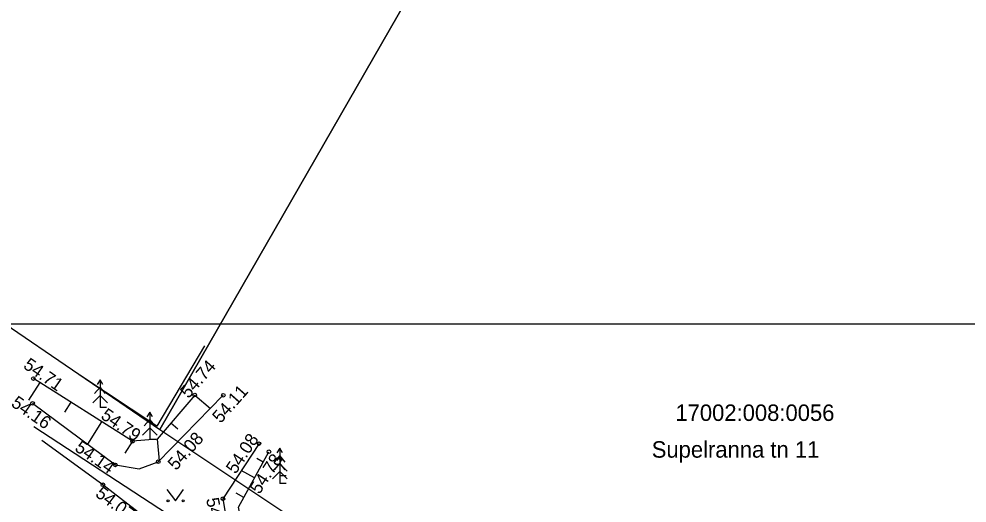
# Model space of a CAD drawing. Extents: x 640836 to 641902, y 6456216 to 6457208.
# Drawn here: x 641665.1 to 641717, y 6456760.2 to 6456786.7 of the extents above; entities that cross this region are included whole.
import ezdxf

# ---------------------------------------------------------------- set-up
doc = ezdxf.new("R2010")
doc.units = 0
for name, color, linetype in [('AED', 7, 'Continuous'), ('HALJASTUS', 7, 'Continuous'), ('KORGUS', 7, 'Continuous'), ('KTRASS', 7, 'Continuous'), ('PIIR', 7, 'Continuous'), ('PUU', 7, 'Continuous'), ('RELJEEF', 7, 'Continuous'), ('TEE', 7, 'Continuous'), ('VORMISTUS', 7, 'Continuous')]:
    doc.layers.add(name, color=color, linetype=linetype)

msp = doc.modelspace()

# ---------------------------------------------------------------- linework, layer by layer
at = {"layer": 'AED'}
msp.add_lwpolyline([(641675.229, 6456768.828), (641672.631, 6456764.42), (641668.419, 6456767.215)], dxfattribs=at)
at = {"layer": 'HALJASTUS'}
for p, q in [((641673.179, 6456760.958), (641673.643, 6456760.351)), ((641673.643, 6456760.351), (641674.088, 6456760.958))]:
    msp.add_line(p, q, dxfattribs=at)
for centre in [(641673.242, 6456760.351), (641674.07, 6456760.351)]:
    msp.add_circle(centre, 0.055, dxfattribs=at)
at = {"layer": 'KORGUS'}
for centre in [(641665.875, 6456767.033), (641674.704, 6456766.123), (641676.268, 6456766.118), (641665.833, 6456765.677), (641671.299, 6456763.602), (641678.22, 6456763.472), (641678.759, 6456763.031), (641672.708, 6456762.484), (641670.361, 6456762.311), (641669.677, 6456761.223), (641676.245, 6456760.462)]:
    msp.add_circle(centre, 0.1, dxfattribs=at)
at = {"layer": 'KTRASS'}
msp.add_line((641699.024, 6456742.792), (641665.897, 6456764.392), dxfattribs=at)
at = {"layer": 'PIIR'}
for points in [[(641646.18, 6456782.39), (641672.79, 6456764.25), (641703.78, 6456818.14), (641679.06, 6456836.34)], [(641697.3, 6456747.91), (641719.52, 6456738.33), (641731.61, 6456766.16), (641747.86, 6456785.57), (641703.78, 6456818.14), (641672.79, 6456764.25)]]:
    msp.add_lwpolyline(points, close=True, dxfattribs=at)
at = {"layer": 'PUU'}
for p, q in [((641669.524, 6456766.957), (641669.374, 6456766.707)), ((641669.674, 6456766.707), (641669.524, 6456766.957)), ((641669.524, 6456766.957), (641669.524, 6456765.457)), ((641669.524, 6456766.107), (641669.124, 6456765.707)), ((641669.524, 6456766.557), (641669.224, 6456766.207)), ((641669.824, 6456766.207), (641669.524, 6456766.557)), ((641669.924, 6456765.707), (641669.524, 6456766.107)), ((641669.884, 6456765.457), (641669.524, 6456765.457)), ((641672.24, 6456765.191), (641672.09, 6456764.941)), ((641672.39, 6456764.941), (641672.24, 6456765.191)), ((641672.24, 6456765.191), (641672.24, 6456763.691)), ((641672.24, 6456764.791), (641671.94, 6456764.441)), ((641672.54, 6456764.441), (641672.24, 6456764.791)), ((641672.24, 6456764.341), (641671.84, 6456763.941)), ((641672.64, 6456763.941), (641672.24, 6456764.341)), ((641672.6, 6456763.691), (641672.24, 6456763.691)), ((641679.353, 6456763.217), (641679.203, 6456762.967)), ((641679.503, 6456762.967), (641679.353, 6456763.217)), ((641679.353, 6456763.217), (641679.353, 6456761.717)), ((641679.353, 6456762.817), (641679.053, 6456762.467)), ((641679.354, 6456762.796), (641679.204, 6456762.546)), ((641679.653, 6456762.467), (641679.353, 6456762.817)), ((641679.504, 6456762.546), (641679.354, 6456762.796)), ((641679.354, 6456762.796), (641679.354, 6456761.296)), ((641679.353, 6456762.367), (641678.953, 6456761.967)), ((641679.354, 6456761.946), (641678.954, 6456761.546)), ((641679.354, 6456762.396), (641679.054, 6456762.046)), ((641679.753, 6456761.967), (641679.353, 6456762.367)), ((641679.654, 6456762.046), (641679.354, 6456762.396)), ((641679.754, 6456761.546), (641679.354, 6456761.946)), ((641679.713, 6456761.717), (641679.353, 6456761.717)), ((641679.714, 6456761.296), (641679.354, 6456761.296))]:
    msp.add_line(p, q, dxfattribs=at)
at = {"layer": 'RELJEEF'}
for p, q in [((641666.228, 6456766.809), (641665.615, 6456765.84)), ((641674.704, 6456766.123), (641675.558, 6456765.394)), ((641667.919, 6456765.74), (641667.572, 6456765.191)), ((641669.609, 6456764.671), (641668.834, 6456763.446)), ((641673.405, 6456764.602), (641673.78, 6456764.282)), ((641671.299, 6456763.602), (641670.885, 6456762.947)), ((641672.649, 6456763.717), (641672.751, 6456762.528)), ((641678.449, 6456762.463), (641678.096, 6456762.656)), ((641677.981, 6456761.606), (641677.249, 6456762.006)), ((641677.394, 6456760.529), (641676.966, 6456760.763))]:
    msp.add_line(p, q, dxfattribs=at)
for points in [[(641674.704, 6456766.123), (641672.649, 6456763.717), (641671.299, 6456763.602), (641665.875, 6456767.033)], [(641665.833, 6456765.677), (641670.361, 6456762.311), (641671.657, 6456762.091), (641672.708, 6456762.484), (641676.268, 6456766.118)], [(641678.22, 6456763.472), (641676.245, 6456760.462), (641676.594, 6456758.399), (641685.017, 6456751.844), (641693.193, 6456746.534), (641701.974, 6456742.268), (641714.228, 6456737.928), (641726.102, 6456734.51), (641726.868, 6456735.751)], [(641711.16, 6456741.726), (641701.26, 6456744.693), (641692.618, 6456749.636), (641679.064, 6456758.166), (641677.212, 6456759.457), (641677.103, 6456759.997), (641678.759, 6456763.031)]]:
    msp.add_lwpolyline(points, dxfattribs=at)
at = {"layer": 'TEE'}
msp.add_line((641669.677, 6456761.223), (641666.343, 6456763.642), dxfattribs=at)
msp.add_lwpolyline([(641734.576, 6456728.639), (641722.088, 6456733.236), (641708.838, 6456737.998), (641697.271, 6456743.446), (641686.429, 6456749.673), (641675.141, 6456756.992), (641669.677, 6456761.223)], dxfattribs=at)
at = {"layer": 'VORMISTUS'}
msp.add_lwpolyline([(641562.053, 6456770.031), (641900.726, 6456770.031), (641900.726, 6456630.031), (641562.053, 6456630.031)], close=True, dxfattribs=at)

# ---------------------------------------------------------------- texts
at = {"layer": 'KORGUS'}
for s, rotation, p in [('54.71', 325.169, (641665.273, 6456767.639)), ('54.74', 48.396, (641674.359, 6456765.905)), ('54.11', 48.396, (641676.119, 6456764.545)), ('54.16', 325.169, (641664.609, 6456765.561)), ('54.79', 325.169, (641669.515, 6456764.887)), ('54.08', 48.396, (641673.68, 6456761.967)), ('54.08', 56.4989, (641676.941, 6456761.77)), ('54.14', 325.169, (641668.09, 6456763.123)), ('54.78', 56.4989, (641678.239, 6456760.665)), ('54.07', 322.8011, (641669.217, 6456760.632)), ('54.06', 281.4798, (641675.321, 6456760.447))]:
    msp.add_text(s, height=0.7, rotation=rotation, dxfattribs=at).set_placement(p)
at = {"layer": 'PIIR'}
for s, p in [('17002:008:0056', (641701, 6456764.713)), ('Supelranna tn 11', (641699.706, 6456762.704))]:
    msp.add_text(s, height=0.9, dxfattribs=at).set_placement(p)

doc.saveas('drawing.dxf')
